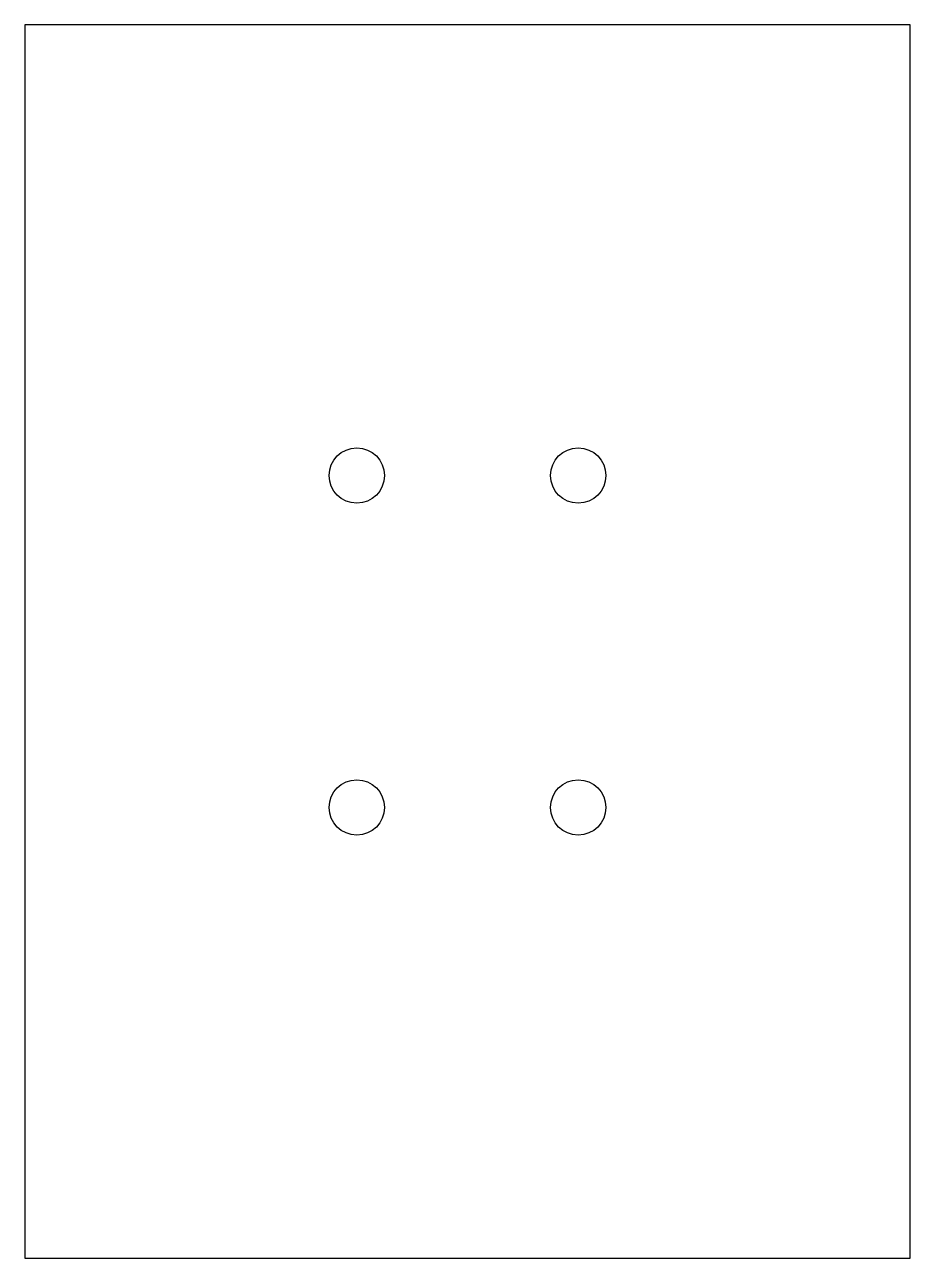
# Model space of a CAD drawing. Header units: metres. Extents: x 0 to 80, y 20 to 132.
import ezdxf

# ---------------------------------------------------------------- set-up
doc = ezdxf.new("R2010")
doc.units = ezdxf.units.M

msp = doc.modelspace()

# ---------------------------------------------------------------- linework, layer by layer
at = {"layer": 'PARAMETRIX'}
for p, q in [((80, 131.5), (0, 131.5)), ((0, 131.5), (0, 20)), ((80, 20), (80, 131.5)), ((0, 20), (80, 20))]:
    msp.add_line(p, q, dxfattribs=at)
for centre in [(30, 90.75), (50, 90.75), (30, 60.75), (50, 60.75)]:
    msp.add_circle(centre, 2.5, dxfattribs=at)

doc.saveas('drawing.dxf')
